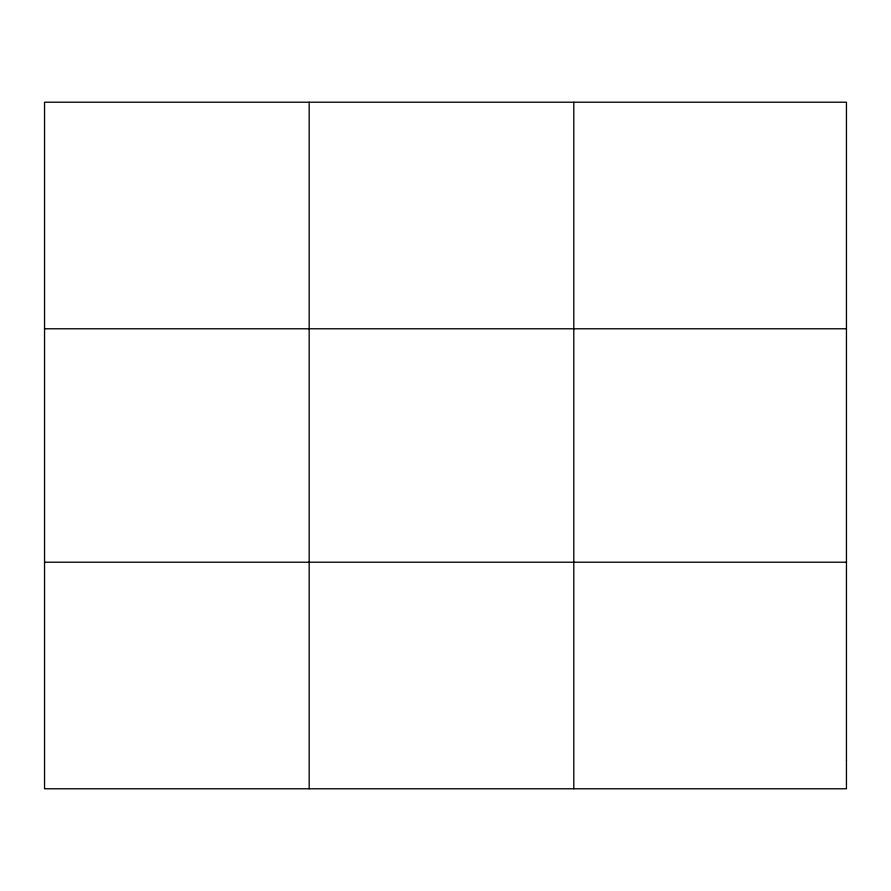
<?xml version="1.0" encoding="UTF-8"?>
<svg xmlns="http://www.w3.org/2000/svg" width="891" height="891" viewBox="0 0 891 891"><rect width="100%" height="100%" fill="white"/><g stroke="black" fill="none" stroke-linecap="round" stroke-linejoin="round"><path stroke-width="1.34" d="M309.177 102.22L309.177 788.78M573.804 102.22L573.804 788.78M44.55 328.779L846.45 328.779M44.55 562.221L846.45 562.221M846.45 760.457L846.45 788.78L44.55 788.78L44.55 102.22L846.45 102.22L846.45 760.457"/></g></svg>
